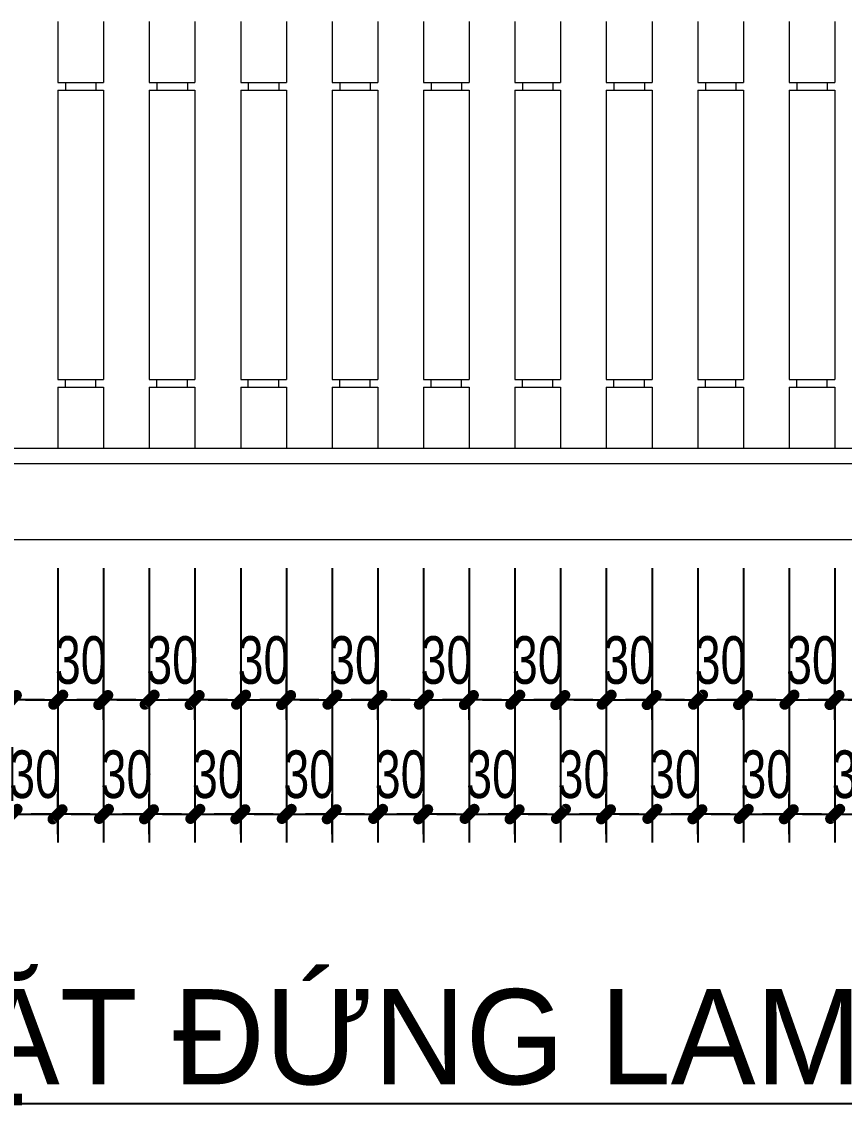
# Model space of a CAD drawing. Header units: inches. Extents: x 88947 to 296847, y 35049 to 161062.
# Drawn here: x 228563 to 229643, y 74263 to 75686 of the extents above; entities that cross this region are included whole.
import ezdxf

# ---------------------------------------------------------------- set-up
doc = ezdxf.new("R2010")
doc.units = ezdxf.units.IN
doc.header["$MEASUREMENT"] = 0
doc.header["$PDMODE"] = 1
for name, color, linetype, lineweight in [('A-Dims', 145, 'Continuous', 25), ('DIM', 7, 'Continuous', 25), ('THAY', 3, 'Continuous', 18)]:
    doc.layers.add(name, color=color, linetype=linetype, lineweight=lineweight)
doc.layers.add('text', color=2, linetype='Continuous')
doc.styles.add('VNCENTURYH', font='VHAVAN.TTF')
doc.styles.add('VNI-HELVE-CONDENSE', font='VNARIAL.TTF', dxfattribs={"width": 0.7})
doc.dimstyles.new('TAS-25', dxfattribs={"dimscale": 25, "dimtxt": 2.5, "dimasz": 0.7, "dimexe": 1.5, "dimexo": 1.5, "dimgap": 0.8, "dimtad": 1, "dimdec": 0, "dimlfac": 0.5, "dimzin": 3, "dimdsep": 46, "dimtxsty": 'VNI-HELVE-CONDENSE', "dimblk": 'TICK', "dimcen": 2.5, "dimclrt": 71, "dimazin": 2, "dimtfac": 0.75, "dimtdec": 0, "dimtix": 1, "dimtmove": 2, "dimatfit": 2, "dimldrblk": 'TICK123', "dimfxl": 1.5, "dimtolj": 1, "dimtzin": 0, "dimarcsym": 0})

# ---------------------------------------------------------------- blocks, each defined once
blk = doc.blocks.new('TICK')
at = {"layer": 'A-Dims', "color": 1}
for p, q in [((0, 1.5), (0, -1.5)), ((-2, 0), (2, 0))]:
    blk.add_line(p, q, dxfattribs=at)
at = {"layer": 'A-Dims', "color": 1, "const_width": 0.788}
blk.add_lwpolyline([(-0.334, -0.349), (0.383, 0.378)], dxfattribs=at)
at = {"layer": 'A-Dims', "color": 1, "const_width": 0.394}
for points in [[(0.244, 0.517, -0.414214), (0.523, 0.517, -1)], [(0.523, 0.517, -0.414214), (0.523, 0.238, -1)], [(-0.473, -0.21, 0.414214), (-0.473, -0.488, 1)], [(-0.473, -0.488, 0.414214), (-0.195, -0.488, 1)]]:
    blk.add_lwpolyline(points, format="xyb", dxfattribs=at)
blk = doc.blocks.new('*D1531')
at = {"layer": 'Defpoints', "color": 0}
for p in [(228490.5, 75006.3), (228550.5, 75006.3), (228550.5, 74795.7)]:
    blk.add_point(p, dxfattribs=at)
at = {"layer": 'DIM', "color": 0, "lineweight": -2}
for p, q in [((228490.5, 74968.8), (228490.5, 74758.2)), ((228550.5, 74968.8), (228550.5, 74758.2)), ((228473, 74795.7), (228455.5, 74795.7)), ((228490.5, 74795.7), (228550.5, 74795.7)), ((228568, 74795.7), (228585.5, 74795.7))]:
    blk.add_line(p, q, dxfattribs=at)
at = {"layer": 'DIM', "color": 0, "lineweight": -2, "xscale": 17.5, "yscale": 17.5, "zscale": 17.5}
blk.add_blockref('TICK', (228490.5, 74795.7), dxfattribs=at)
at = {"layer": 'DIM', "color": 0, "lineweight": -2, "xscale": 17.5, "yscale": 17.5, "zscale": 17.5, "rotation": 180}
blk.add_blockref('TICK', (228550.5, 74795.7), dxfattribs=at)
at = {"layer": 'DIM', "color": 71, "insert": (228520.5, 74847.6), "char_height": 62.5, "attachment_point": 5, "style": 'VNI-HELVE-CONDENSE'}
blk.add_mtext('\\A1;30', dxfattribs=at)
blk = doc.blocks.new('TICK123')
at = {"layer": 'A-Dims', "color": 1}
blk.add_lwpolyline([(0.046, 0, 0, 0.84, 0), (-2.111, 0, 8.4, 8.4, 0)], format="xyseb", dxfattribs=at)
blk = doc.blocks.new('*D1532')
at = {"layer": 'Defpoints', "color": 0}
for p in [(228550.5, 75006.3), (228610.5, 75006.3), (228610.5, 74645.7)]:
    blk.add_point(p, dxfattribs=at)
at = {"layer": 'DIM', "color": 0, "lineweight": -2}
for p, q in [((228550.5, 74968.8), (228550.5, 74608.2)), ((228610.5, 74968.8), (228610.5, 74608.2)), ((228533, 74645.7), (228515.5, 74645.7)), ((228550.5, 74645.7), (228610.5, 74645.7)), ((228628, 74645.7), (228645.5, 74645.7))]:
    blk.add_line(p, q, dxfattribs=at)
at = {"layer": 'DIM', "color": 0, "lineweight": -2, "xscale": 17.5, "yscale": 17.5, "zscale": 17.5}
blk.add_blockref('TICK', (228550.5, 74645.7), dxfattribs=at)
at = {"layer": 'DIM', "color": 0, "lineweight": -2, "xscale": 17.5, "yscale": 17.5, "zscale": 17.5, "rotation": 180}
blk.add_blockref('TICK', (228610.5, 74645.7), dxfattribs=at)
at = {"layer": 'DIM', "color": 71, "insert": (228580.5, 74697.6), "char_height": 62.5, "attachment_point": 5, "style": 'VNI-HELVE-CONDENSE'}
blk.add_mtext('\\A1;30', dxfattribs=at)
blk = doc.blocks.new('*D1533')
at = {"layer": 'Defpoints', "color": 0}
for p in [(228610.5, 75006.3), (228670.5, 75006.3), (228670.5, 74795.7)]:
    blk.add_point(p, dxfattribs=at)
at = {"layer": 'DIM', "color": 0, "lineweight": -2}
for p, q in [((228610.5, 74968.8), (228610.5, 74758.2)), ((228670.5, 74968.8), (228670.5, 74758.2)), ((228593, 74795.7), (228575.5, 74795.7)), ((228610.5, 74795.7), (228670.5, 74795.7)), ((228688, 74795.7), (228705.5, 74795.7))]:
    blk.add_line(p, q, dxfattribs=at)
at = {"layer": 'DIM', "color": 0, "lineweight": -2, "xscale": 17.5, "yscale": 17.5, "zscale": 17.5}
blk.add_blockref('TICK', (228610.5, 74795.7), dxfattribs=at)
at = {"layer": 'DIM', "color": 0, "lineweight": -2, "xscale": 17.5, "yscale": 17.5, "zscale": 17.5, "rotation": 180}
blk.add_blockref('TICK', (228670.5, 74795.7), dxfattribs=at)
at = {"layer": 'DIM', "color": 71, "insert": (228640.5, 74847.6), "char_height": 62.5, "attachment_point": 5, "style": 'VNI-HELVE-CONDENSE'}
blk.add_mtext('\\A1;30', dxfattribs=at)
blk = doc.blocks.new('*D1534')
at = {"layer": 'Defpoints', "color": 0}
for p in [(228670.5, 75006.3), (228730.5, 75006.3), (228730.5, 74645.7)]:
    blk.add_point(p, dxfattribs=at)
at = {"layer": 'DIM', "color": 0, "lineweight": -2}
for p, q in [((228670.5, 74968.8), (228670.5, 74608.2)), ((228730.5, 74968.8), (228730.5, 74608.2)), ((228653, 74645.7), (228635.5, 74645.7)), ((228670.5, 74645.7), (228730.5, 74645.7)), ((228748, 74645.7), (228765.5, 74645.7))]:
    blk.add_line(p, q, dxfattribs=at)
at = {"layer": 'DIM', "color": 0, "lineweight": -2, "xscale": 17.5, "yscale": 17.5, "zscale": 17.5}
blk.add_blockref('TICK', (228670.5, 74645.7), dxfattribs=at)
at = {"layer": 'DIM', "color": 0, "lineweight": -2, "xscale": 17.5, "yscale": 17.5, "zscale": 17.5, "rotation": 180}
blk.add_blockref('TICK', (228730.5, 74645.7), dxfattribs=at)
at = {"layer": 'DIM', "color": 71, "insert": (228700.5, 74697.6), "char_height": 62.5, "attachment_point": 5, "style": 'VNI-HELVE-CONDENSE'}
blk.add_mtext('\\A1;30', dxfattribs=at)
blk = doc.blocks.new('*D1535')
at = {"layer": 'Defpoints', "color": 0}
for p in [(228730.5, 75006.3), (228790.5, 75006.3), (228790.5, 74795.7)]:
    blk.add_point(p, dxfattribs=at)
at = {"layer": 'DIM', "color": 0, "lineweight": -2}
for p, q in [((228730.5, 74968.8), (228730.5, 74758.2)), ((228790.5, 74968.8), (228790.5, 74758.2)), ((228713, 74795.7), (228695.5, 74795.7)), ((228730.5, 74795.7), (228790.5, 74795.7)), ((228808, 74795.7), (228825.5, 74795.7))]:
    blk.add_line(p, q, dxfattribs=at)
at = {"layer": 'DIM', "color": 0, "lineweight": -2, "xscale": 17.5, "yscale": 17.5, "zscale": 17.5}
blk.add_blockref('TICK', (228730.5, 74795.7), dxfattribs=at)
at = {"layer": 'DIM', "color": 0, "lineweight": -2, "xscale": 17.5, "yscale": 17.5, "zscale": 17.5, "rotation": 180}
blk.add_blockref('TICK', (228790.5, 74795.7), dxfattribs=at)
at = {"layer": 'DIM', "color": 71, "insert": (228760.5, 74847.6), "char_height": 62.5, "attachment_point": 5, "style": 'VNI-HELVE-CONDENSE'}
blk.add_mtext('\\A1;30', dxfattribs=at)
blk = doc.blocks.new('*D1536')
at = {"layer": 'Defpoints', "color": 0}
for p in [(228790.5, 75006.3), (228850.5, 75006.3), (228850.5, 74645.7)]:
    blk.add_point(p, dxfattribs=at)
at = {"layer": 'DIM', "color": 0, "lineweight": -2}
for p, q in [((228790.5, 74968.8), (228790.5, 74608.2)), ((228850.5, 74968.8), (228850.5, 74608.2)), ((228773, 74645.7), (228755.5, 74645.7)), ((228790.5, 74645.7), (228850.5, 74645.7)), ((228868, 74645.7), (228885.5, 74645.7))]:
    blk.add_line(p, q, dxfattribs=at)
at = {"layer": 'DIM', "color": 0, "lineweight": -2, "xscale": 17.5, "yscale": 17.5, "zscale": 17.5}
blk.add_blockref('TICK', (228790.5, 74645.7), dxfattribs=at)
at = {"layer": 'DIM', "color": 0, "lineweight": -2, "xscale": 17.5, "yscale": 17.5, "zscale": 17.5, "rotation": 180}
blk.add_blockref('TICK', (228850.5, 74645.7), dxfattribs=at)
at = {"layer": 'DIM', "color": 71, "insert": (228820.5, 74697.6), "char_height": 62.5, "attachment_point": 5, "style": 'VNI-HELVE-CONDENSE'}
blk.add_mtext('\\A1;30', dxfattribs=at)
blk = doc.blocks.new('*D1537')
at = {"layer": 'Defpoints', "color": 0}
for p in [(228850.5, 75006.3), (228910.5, 75006.3), (228910.5, 74795.7)]:
    blk.add_point(p, dxfattribs=at)
at = {"layer": 'DIM', "color": 0, "lineweight": -2}
for p, q in [((228850.5, 74968.8), (228850.5, 74758.2)), ((228910.5, 74968.8), (228910.5, 74758.2)), ((228833, 74795.7), (228815.5, 74795.7)), ((228850.5, 74795.7), (228910.5, 74795.7)), ((228928, 74795.7), (228945.5, 74795.7))]:
    blk.add_line(p, q, dxfattribs=at)
at = {"layer": 'DIM', "color": 0, "lineweight": -2, "xscale": 17.5, "yscale": 17.5, "zscale": 17.5}
blk.add_blockref('TICK', (228850.5, 74795.7), dxfattribs=at)
at = {"layer": 'DIM', "color": 0, "lineweight": -2, "xscale": 17.5, "yscale": 17.5, "zscale": 17.5, "rotation": 180}
blk.add_blockref('TICK', (228910.5, 74795.7), dxfattribs=at)
at = {"layer": 'DIM', "color": 71, "insert": (228880.5, 74847.6), "char_height": 62.5, "attachment_point": 5, "style": 'VNI-HELVE-CONDENSE'}
blk.add_mtext('\\A1;30', dxfattribs=at)
blk = doc.blocks.new('*D1538')
at = {"layer": 'Defpoints', "color": 0}
for p in [(228910.5, 75006.3), (228970.5, 75006.3), (228970.5, 74645.7)]:
    blk.add_point(p, dxfattribs=at)
at = {"layer": 'DIM', "color": 0, "lineweight": -2}
for p, q in [((228910.5, 74968.8), (228910.5, 74608.2)), ((228970.5, 74968.8), (228970.5, 74608.2)), ((228893, 74645.7), (228875.5, 74645.7)), ((228910.5, 74645.7), (228970.5, 74645.7)), ((228988, 74645.7), (229005.5, 74645.7))]:
    blk.add_line(p, q, dxfattribs=at)
at = {"layer": 'DIM', "color": 0, "lineweight": -2, "xscale": 17.5, "yscale": 17.5, "zscale": 17.5}
blk.add_blockref('TICK', (228910.5, 74645.7), dxfattribs=at)
at = {"layer": 'DIM', "color": 0, "lineweight": -2, "xscale": 17.5, "yscale": 17.5, "zscale": 17.5, "rotation": 180}
blk.add_blockref('TICK', (228970.5, 74645.7), dxfattribs=at)
at = {"layer": 'DIM', "color": 71, "insert": (228940.5, 74697.6), "char_height": 62.5, "attachment_point": 5, "style": 'VNI-HELVE-CONDENSE'}
blk.add_mtext('\\A1;30', dxfattribs=at)
blk = doc.blocks.new('*D1539')
at = {"layer": 'Defpoints', "color": 0}
for p in [(228970.5, 75006.3), (229030.5, 75006.3), (229030.5, 74795.7)]:
    blk.add_point(p, dxfattribs=at)
at = {"layer": 'DIM', "color": 0, "lineweight": -2}
for p, q in [((228970.5, 74968.8), (228970.5, 74758.2)), ((229030.5, 74968.8), (229030.5, 74758.2)), ((228953, 74795.7), (228935.5, 74795.7)), ((228970.5, 74795.7), (229030.5, 74795.7)), ((229048, 74795.7), (229065.5, 74795.7))]:
    blk.add_line(p, q, dxfattribs=at)
at = {"layer": 'DIM', "color": 0, "lineweight": -2, "xscale": 17.5, "yscale": 17.5, "zscale": 17.5}
blk.add_blockref('TICK', (228970.5, 74795.7), dxfattribs=at)
at = {"layer": 'DIM', "color": 0, "lineweight": -2, "xscale": 17.5, "yscale": 17.5, "zscale": 17.5, "rotation": 180}
blk.add_blockref('TICK', (229030.5, 74795.7), dxfattribs=at)
at = {"layer": 'DIM', "color": 71, "insert": (229000.5, 74847.6), "char_height": 62.5, "attachment_point": 5, "style": 'VNI-HELVE-CONDENSE'}
blk.add_mtext('\\A1;30', dxfattribs=at)
blk = doc.blocks.new('*D1540')
at = {"layer": 'Defpoints', "color": 0}
for p in [(229030.5, 75006.3), (229090.5, 75006.3), (229090.5, 74645.7)]:
    blk.add_point(p, dxfattribs=at)
at = {"layer": 'DIM', "color": 0, "lineweight": -2}
for p, q in [((229030.5, 74968.8), (229030.5, 74608.2)), ((229090.5, 74968.8), (229090.5, 74608.2)), ((229013, 74645.7), (228995.5, 74645.7)), ((229030.5, 74645.7), (229090.5, 74645.7)), ((229108, 74645.7), (229125.5, 74645.7))]:
    blk.add_line(p, q, dxfattribs=at)
at = {"layer": 'DIM', "color": 0, "lineweight": -2, "xscale": 17.5, "yscale": 17.5, "zscale": 17.5}
blk.add_blockref('TICK', (229030.5, 74645.7), dxfattribs=at)
at = {"layer": 'DIM', "color": 0, "lineweight": -2, "xscale": 17.5, "yscale": 17.5, "zscale": 17.5, "rotation": 180}
blk.add_blockref('TICK', (229090.5, 74645.7), dxfattribs=at)
at = {"layer": 'DIM', "color": 71, "insert": (229060.5, 74697.6), "char_height": 62.5, "attachment_point": 5, "style": 'VNI-HELVE-CONDENSE'}
blk.add_mtext('\\A1;30', dxfattribs=at)
blk = doc.blocks.new('*D1541')
at = {"layer": 'Defpoints', "color": 0}
for p in [(229090.5, 75006.3), (229150.5, 75006.3), (229150.5, 74795.7)]:
    blk.add_point(p, dxfattribs=at)
at = {"layer": 'DIM', "color": 0, "lineweight": -2}
for p, q in [((229090.5, 74968.8), (229090.5, 74758.2)), ((229150.5, 74968.8), (229150.5, 74758.2)), ((229073, 74795.7), (229055.5, 74795.7)), ((229090.5, 74795.7), (229150.5, 74795.7)), ((229168, 74795.7), (229185.5, 74795.7))]:
    blk.add_line(p, q, dxfattribs=at)
at = {"layer": 'DIM', "color": 0, "lineweight": -2, "xscale": 17.5, "yscale": 17.5, "zscale": 17.5}
blk.add_blockref('TICK', (229090.5, 74795.7), dxfattribs=at)
at = {"layer": 'DIM', "color": 0, "lineweight": -2, "xscale": 17.5, "yscale": 17.5, "zscale": 17.5, "rotation": 180}
blk.add_blockref('TICK', (229150.5, 74795.7), dxfattribs=at)
at = {"layer": 'DIM', "color": 71, "insert": (229120.5, 74847.6), "char_height": 62.5, "attachment_point": 5, "style": 'VNI-HELVE-CONDENSE'}
blk.add_mtext('\\A1;30', dxfattribs=at)
blk = doc.blocks.new('*D1542')
at = {"layer": 'Defpoints', "color": 0}
for p in [(229150.5, 75006.3), (229210.5, 75006.3), (229210.5, 74645.7)]:
    blk.add_point(p, dxfattribs=at)
at = {"layer": 'DIM', "color": 0, "lineweight": -2}
for p, q in [((229150.5, 74968.8), (229150.5, 74608.2)), ((229210.5, 74968.8), (229210.5, 74608.2)), ((229133, 74645.7), (229115.5, 74645.7)), ((229150.5, 74645.7), (229210.5, 74645.7)), ((229228, 74645.7), (229245.5, 74645.7))]:
    blk.add_line(p, q, dxfattribs=at)
at = {"layer": 'DIM', "color": 0, "lineweight": -2, "xscale": 17.5, "yscale": 17.5, "zscale": 17.5}
blk.add_blockref('TICK', (229150.5, 74645.7), dxfattribs=at)
at = {"layer": 'DIM', "color": 0, "lineweight": -2, "xscale": 17.5, "yscale": 17.5, "zscale": 17.5, "rotation": 180}
blk.add_blockref('TICK', (229210.5, 74645.7), dxfattribs=at)
at = {"layer": 'DIM', "color": 71, "insert": (229180.5, 74697.6), "char_height": 62.5, "attachment_point": 5, "style": 'VNI-HELVE-CONDENSE'}
blk.add_mtext('\\A1;30', dxfattribs=at)
blk = doc.blocks.new('*D1543')
at = {"layer": 'Defpoints', "color": 0}
for p in [(229210.5, 75006.3), (229270.5, 75006.3), (229270.5, 74795.7)]:
    blk.add_point(p, dxfattribs=at)
at = {"layer": 'DIM', "color": 0, "lineweight": -2}
for p, q in [((229210.5, 74968.8), (229210.5, 74758.2)), ((229270.5, 74968.8), (229270.5, 74758.2)), ((229193, 74795.7), (229175.5, 74795.7)), ((229210.5, 74795.7), (229270.5, 74795.7)), ((229288, 74795.7), (229305.5, 74795.7))]:
    blk.add_line(p, q, dxfattribs=at)
at = {"layer": 'DIM', "color": 0, "lineweight": -2, "xscale": 17.5, "yscale": 17.5, "zscale": 17.5}
blk.add_blockref('TICK', (229210.5, 74795.7), dxfattribs=at)
at = {"layer": 'DIM', "color": 0, "lineweight": -2, "xscale": 17.5, "yscale": 17.5, "zscale": 17.5, "rotation": 180}
blk.add_blockref('TICK', (229270.5, 74795.7), dxfattribs=at)
at = {"layer": 'DIM', "color": 71, "insert": (229240.5, 74847.6), "char_height": 62.5, "attachment_point": 5, "style": 'VNI-HELVE-CONDENSE'}
blk.add_mtext('\\A1;30', dxfattribs=at)
blk = doc.blocks.new('*D1544')
at = {"layer": 'Defpoints', "color": 0}
for p in [(229270.5, 75006.3), (229330.5, 75006.3), (229330.5, 74645.7)]:
    blk.add_point(p, dxfattribs=at)
at = {"layer": 'DIM', "color": 0, "lineweight": -2}
for p, q in [((229270.5, 74968.8), (229270.5, 74608.2)), ((229330.5, 74968.8), (229330.5, 74608.2)), ((229253, 74645.7), (229235.5, 74645.7)), ((229270.5, 74645.7), (229330.5, 74645.7)), ((229348, 74645.7), (229365.5, 74645.7))]:
    blk.add_line(p, q, dxfattribs=at)
at = {"layer": 'DIM', "color": 0, "lineweight": -2, "xscale": 17.5, "yscale": 17.5, "zscale": 17.5}
blk.add_blockref('TICK', (229270.5, 74645.7), dxfattribs=at)
at = {"layer": 'DIM', "color": 0, "lineweight": -2, "xscale": 17.5, "yscale": 17.5, "zscale": 17.5, "rotation": 180}
blk.add_blockref('TICK', (229330.5, 74645.7), dxfattribs=at)
at = {"layer": 'DIM', "color": 71, "insert": (229300.5, 74697.6), "char_height": 62.5, "attachment_point": 5, "style": 'VNI-HELVE-CONDENSE'}
blk.add_mtext('\\A1;30', dxfattribs=at)
blk = doc.blocks.new('*D1545')
at = {"layer": 'Defpoints', "color": 0}
for p in [(229330.5, 75006.3), (229390.5, 75006.3), (229390.5, 74795.7)]:
    blk.add_point(p, dxfattribs=at)
at = {"layer": 'DIM', "color": 0, "lineweight": -2}
for p, q in [((229330.5, 74968.8), (229330.5, 74758.2)), ((229390.5, 74968.8), (229390.5, 74758.2)), ((229313, 74795.7), (229295.5, 74795.7)), ((229330.5, 74795.7), (229390.5, 74795.7)), ((229408, 74795.7), (229425.5, 74795.7))]:
    blk.add_line(p, q, dxfattribs=at)
at = {"layer": 'DIM', "color": 0, "lineweight": -2, "xscale": 17.5, "yscale": 17.5, "zscale": 17.5}
blk.add_blockref('TICK', (229330.5, 74795.7), dxfattribs=at)
at = {"layer": 'DIM', "color": 0, "lineweight": -2, "xscale": 17.5, "yscale": 17.5, "zscale": 17.5, "rotation": 180}
blk.add_blockref('TICK', (229390.5, 74795.7), dxfattribs=at)
at = {"layer": 'DIM', "color": 71, "insert": (229360.5, 74847.6), "char_height": 62.5, "attachment_point": 5, "style": 'VNI-HELVE-CONDENSE'}
blk.add_mtext('\\A1;30', dxfattribs=at)
blk = doc.blocks.new('*D1546')
at = {"layer": 'Defpoints', "color": 0}
for p in [(229390.5, 75006.3), (229450.5, 75006.3), (229450.5, 74645.7)]:
    blk.add_point(p, dxfattribs=at)
at = {"layer": 'DIM', "color": 0, "lineweight": -2}
for p, q in [((229390.5, 74968.8), (229390.5, 74608.2)), ((229450.5, 74968.8), (229450.5, 74608.2)), ((229373, 74645.7), (229355.5, 74645.7)), ((229390.5, 74645.7), (229450.5, 74645.7)), ((229468, 74645.7), (229485.5, 74645.7))]:
    blk.add_line(p, q, dxfattribs=at)
at = {"layer": 'DIM', "color": 0, "lineweight": -2, "xscale": 17.5, "yscale": 17.5, "zscale": 17.5}
blk.add_blockref('TICK', (229390.5, 74645.7), dxfattribs=at)
at = {"layer": 'DIM', "color": 0, "lineweight": -2, "xscale": 17.5, "yscale": 17.5, "zscale": 17.5, "rotation": 180}
blk.add_blockref('TICK', (229450.5, 74645.7), dxfattribs=at)
at = {"layer": 'DIM', "color": 71, "insert": (229420.5, 74697.6), "char_height": 62.5, "attachment_point": 5, "style": 'VNI-HELVE-CONDENSE'}
blk.add_mtext('\\A1;30', dxfattribs=at)
blk = doc.blocks.new('*D1547')
at = {"layer": 'Defpoints', "color": 0}
for p in [(229450.5, 75006.3), (229510.5, 75006.3), (229510.5, 74795.7)]:
    blk.add_point(p, dxfattribs=at)
at = {"layer": 'DIM', "color": 0, "lineweight": -2}
for p, q in [((229450.5, 74968.8), (229450.5, 74758.2)), ((229510.5, 74968.8), (229510.5, 74758.2)), ((229433, 74795.7), (229415.5, 74795.7)), ((229450.5, 74795.7), (229510.5, 74795.7)), ((229528, 74795.7), (229545.5, 74795.7))]:
    blk.add_line(p, q, dxfattribs=at)
at = {"layer": 'DIM', "color": 0, "lineweight": -2, "xscale": 17.5, "yscale": 17.5, "zscale": 17.5}
blk.add_blockref('TICK', (229450.5, 74795.7), dxfattribs=at)
at = {"layer": 'DIM', "color": 0, "lineweight": -2, "xscale": 17.5, "yscale": 17.5, "zscale": 17.5, "rotation": 180}
blk.add_blockref('TICK', (229510.5, 74795.7), dxfattribs=at)
at = {"layer": 'DIM', "color": 71, "insert": (229480.5, 74847.6), "char_height": 62.5, "attachment_point": 5, "style": 'VNI-HELVE-CONDENSE'}
blk.add_mtext('\\A1;30', dxfattribs=at)
blk = doc.blocks.new('*D1548')
at = {"layer": 'Defpoints', "color": 0}
for p in [(229510.5, 75006.3), (229570.5, 75006.3), (229570.5, 74645.7)]:
    blk.add_point(p, dxfattribs=at)
at = {"layer": 'DIM', "color": 0, "lineweight": -2}
for p, q in [((229510.5, 74968.8), (229510.5, 74608.2)), ((229570.5, 74968.8), (229570.5, 74608.2)), ((229493, 74645.7), (229475.5, 74645.7)), ((229510.5, 74645.7), (229570.5, 74645.7)), ((229588, 74645.7), (229605.5, 74645.7))]:
    blk.add_line(p, q, dxfattribs=at)
at = {"layer": 'DIM', "color": 0, "lineweight": -2, "xscale": 17.5, "yscale": 17.5, "zscale": 17.5}
blk.add_blockref('TICK', (229510.5, 74645.7), dxfattribs=at)
at = {"layer": 'DIM', "color": 0, "lineweight": -2, "xscale": 17.5, "yscale": 17.5, "zscale": 17.5, "rotation": 180}
blk.add_blockref('TICK', (229570.5, 74645.7), dxfattribs=at)
at = {"layer": 'DIM', "color": 71, "insert": (229540.5, 74697.6), "char_height": 62.5, "attachment_point": 5, "style": 'VNI-HELVE-CONDENSE'}
blk.add_mtext('\\A1;30', dxfattribs=at)
blk = doc.blocks.new('*D1549')
at = {"layer": 'Defpoints', "color": 0}
for p in [(229570.5, 75006.3), (229630.5, 75006.3), (229630.5, 74795.7)]:
    blk.add_point(p, dxfattribs=at)
at = {"layer": 'DIM', "color": 0, "lineweight": -2}
for p, q in [((229570.5, 74968.8), (229570.5, 74758.2)), ((229630.5, 74968.8), (229630.5, 74758.2)), ((229553, 74795.7), (229535.5, 74795.7)), ((229570.5, 74795.7), (229630.5, 74795.7)), ((229648, 74795.7), (229665.5, 74795.7))]:
    blk.add_line(p, q, dxfattribs=at)
at = {"layer": 'DIM', "color": 0, "lineweight": -2, "xscale": 17.5, "yscale": 17.5, "zscale": 17.5}
blk.add_blockref('TICK', (229570.5, 74795.7), dxfattribs=at)
at = {"layer": 'DIM', "color": 0, "lineweight": -2, "xscale": 17.5, "yscale": 17.5, "zscale": 17.5, "rotation": 180}
blk.add_blockref('TICK', (229630.5, 74795.7), dxfattribs=at)
at = {"layer": 'DIM', "color": 71, "insert": (229600.5, 74847.6), "char_height": 62.5, "attachment_point": 5, "style": 'VNI-HELVE-CONDENSE'}
blk.add_mtext('\\A1;30', dxfattribs=at)
blk = doc.blocks.new('*D1550')
at = {"layer": 'Defpoints', "color": 0}
for p in [(229630.5, 75006.3), (229690.5, 75006.3), (229690.5, 74645.7)]:
    blk.add_point(p, dxfattribs=at)
at = {"layer": 'DIM', "color": 0, "lineweight": -2}
for p, q in [((229630.5, 74968.8), (229630.5, 74608.2)), ((229690.5, 74968.8), (229690.5, 74608.2)), ((229613, 74645.7), (229595.5, 74645.7)), ((229630.5, 74645.7), (229690.5, 74645.7)), ((229708, 74645.7), (229725.5, 74645.7))]:
    blk.add_line(p, q, dxfattribs=at)
at = {"layer": 'DIM', "color": 0, "lineweight": -2, "xscale": 17.5, "yscale": 17.5, "zscale": 17.5}
blk.add_blockref('TICK', (229630.5, 74645.7), dxfattribs=at)
at = {"layer": 'DIM', "color": 0, "lineweight": -2, "xscale": 17.5, "yscale": 17.5, "zscale": 17.5, "rotation": 180}
blk.add_blockref('TICK', (229690.5, 74645.7), dxfattribs=at)
at = {"layer": 'DIM', "color": 71, "insert": (229660.5, 74697.6), "char_height": 62.5, "attachment_point": 5, "style": 'VNI-HELVE-CONDENSE'}
blk.add_mtext('\\A1;30', dxfattribs=at)

msp = doc.modelspace()

# ---------------------------------------------------------------- linework, layer by layer
at = {"layer": 'THAY'}
for p, q in [((228610.5, 75686.3), (228610.5, 75606.3)), ((228670.5, 75686.3), (228670.5, 75606.3)), ((228730.5, 75686.3), (228730.5, 75606.3)), ((228790.5, 75686.3), (228790.5, 75606.3)), ((228850.5, 75686.3), (228850.5, 75606.3)), ((228910.5, 75686.3), (228910.5, 75606.3)), ((228970.5, 75686.3), (228970.5, 75606.3)), ((229030.5, 75686.3), (229030.5, 75606.3)), ((229090.5, 75686.3), (229090.5, 75606.3)), ((229150.5, 75686.3), (229150.5, 75606.3)), ((229210.5, 75686.3), (229210.5, 75606.3)), ((229270.5, 75686.3), (229270.5, 75606.3)), ((229330.5, 75686.3), (229330.5, 75606.3)), ((229390.5, 75686.3), (229390.5, 75606.3)), ((229450.5, 75686.3), (229450.5, 75606.3)), ((229510.5, 75686.3), (229510.5, 75606.3)), ((229570.5, 75686.3), (229570.5, 75606.3)), ((229630.5, 75686.3), (229630.5, 75606.3)), ((228610.5, 75606.3), (228670.5, 75606.3)), ((228620.5, 75606.3), (228620.5, 75596.3)), ((228660.5, 75606.3), (228660.5, 75596.3)), ((228730.5, 75606.3), (228790.5, 75606.3)), ((228740.5, 75606.3), (228740.5, 75596.3)), ((228780.5, 75606.3), (228780.5, 75596.3)), ((228850.5, 75606.3), (228910.5, 75606.3)), ((228860.5, 75606.3), (228860.5, 75596.3)), ((228900.5, 75606.3), (228900.5, 75596.3)), ((228970.5, 75606.3), (229030.5, 75606.3)), ((228980.5, 75606.3), (228980.5, 75596.3)), ((229020.5, 75606.3), (229020.5, 75596.3)), ((229090.5, 75606.3), (229150.5, 75606.3)), ((229100.5, 75606.3), (229100.5, 75596.3)), ((229140.5, 75606.3), (229140.5, 75596.3)), ((229210.5, 75606.3), (229270.5, 75606.3)), ((229220.5, 75606.3), (229220.5, 75596.3)), ((229260.5, 75606.3), (229260.5, 75596.3)), ((229330.5, 75606.3), (229390.5, 75606.3)), ((229340.5, 75606.3), (229340.5, 75596.3)), ((229380.5, 75606.3), (229380.5, 75596.3)), ((229450.5, 75606.3), (229510.5, 75606.3)), ((229460.5, 75606.3), (229460.5, 75596.3)), ((229500.5, 75606.3), (229500.5, 75596.3)), ((229570.5, 75606.3), (229630.5, 75606.3)), ((229580.5, 75606.3), (229580.5, 75596.3)), ((229620.5, 75606.3), (229620.5, 75596.3)), ((228610.5, 75596.3), (228670.5, 75596.3)), ((228610.5, 75596.3), (228610.5, 75216.3)), ((228670.5, 75596.3), (228670.5, 75216.3)), ((228730.5, 75596.3), (228790.5, 75596.3)), ((228730.5, 75596.3), (228730.5, 75216.3)), ((228790.5, 75596.3), (228790.5, 75216.3)), ((228850.5, 75596.3), (228910.5, 75596.3)), ((228850.5, 75596.3), (228850.5, 75216.3)), ((228910.5, 75596.3), (228910.5, 75216.3)), ((228970.5, 75596.3), (229030.5, 75596.3)), ((228970.5, 75596.3), (228970.5, 75216.3)), ((229030.5, 75596.3), (229030.5, 75216.3)), ((229090.5, 75596.3), (229150.5, 75596.3)), ((229090.5, 75596.3), (229090.5, 75216.3)), ((229150.5, 75596.3), (229150.5, 75216.3)), ((229210.5, 75596.3), (229270.5, 75596.3)), ((229210.5, 75596.3), (229210.5, 75216.3)), ((229270.5, 75596.3), (229270.5, 75216.3)), ((229330.5, 75596.3), (229390.5, 75596.3)), ((229330.5, 75596.3), (229330.5, 75216.3)), ((229390.5, 75596.3), (229390.5, 75216.3)), ((229450.5, 75596.3), (229510.5, 75596.3)), ((229450.5, 75596.3), (229450.5, 75216.3)), ((229510.5, 75596.3), (229510.5, 75216.3)), ((229570.5, 75596.3), (229630.5, 75596.3)), ((229570.5, 75596.3), (229570.5, 75216.3)), ((229630.5, 75596.3), (229630.5, 75216.3)), ((228610.5, 75216.3), (228670.5, 75216.3)), ((228620.5, 75206.3), (228620.5, 75216.3)), ((228660.5, 75206.3), (228660.5, 75216.3)), ((228730.5, 75216.3), (228790.5, 75216.3)), ((228740.5, 75206.3), (228740.5, 75216.3)), ((228780.5, 75206.3), (228780.5, 75216.3)), ((228850.5, 75216.3), (228910.5, 75216.3)), ((228860.5, 75206.3), (228860.5, 75216.3)), ((228900.5, 75206.3), (228900.5, 75216.3)), ((228970.5, 75216.3), (229030.5, 75216.3)), ((228980.5, 75206.3), (228980.5, 75216.3)), ((229020.5, 75206.3), (229020.5, 75216.3)), ((229090.5, 75216.3), (229150.5, 75216.3)), ((229100.5, 75206.3), (229100.5, 75216.3)), ((229140.5, 75206.3), (229140.5, 75216.3)), ((229210.5, 75216.3), (229270.5, 75216.3)), ((229220.5, 75206.3), (229220.5, 75216.3)), ((229260.5, 75206.3), (229260.5, 75216.3)), ((229330.5, 75216.3), (229390.5, 75216.3)), ((229340.5, 75206.3), (229340.5, 75216.3)), ((229380.5, 75206.3), (229380.5, 75216.3)), ((229450.5, 75216.3), (229510.5, 75216.3)), ((229460.5, 75206.3), (229460.5, 75216.3)), ((229500.5, 75206.3), (229500.5, 75216.3)), ((229570.5, 75216.3), (229630.5, 75216.3)), ((229580.5, 75206.3), (229580.5, 75216.3)), ((229620.5, 75206.3), (229620.5, 75216.3)), ((228610.5, 75206.3), (228670.5, 75206.3)), ((228610.5, 75206.3), (228610.5, 75126.3)), ((228670.5, 75206.3), (228670.5, 75126.3)), ((228730.5, 75206.3), (228790.5, 75206.3)), ((228730.5, 75206.3), (228730.5, 75126.3)), ((228790.5, 75206.3), (228790.5, 75126.3)), ((228850.5, 75206.3), (228910.5, 75206.3)), ((228850.5, 75206.3), (228850.5, 75126.3)), ((228910.5, 75206.3), (228910.5, 75126.3)), ((228970.5, 75206.3), (229030.5, 75206.3)), ((228970.5, 75206.3), (228970.5, 75126.3)), ((229030.5, 75206.3), (229030.5, 75126.3)), ((229090.5, 75206.3), (229150.5, 75206.3)), ((229090.5, 75206.3), (229090.5, 75126.3)), ((229150.5, 75206.3), (229150.5, 75126.3)), ((229210.5, 75206.3), (229270.5, 75206.3)), ((229210.5, 75206.3), (229210.5, 75126.3)), ((229270.5, 75206.3), (229270.5, 75126.3)), ((229330.5, 75206.3), (229390.5, 75206.3)), ((229330.5, 75206.3), (229330.5, 75126.3)), ((229390.5, 75206.3), (229390.5, 75126.3)), ((229450.5, 75206.3), (229510.5, 75206.3)), ((229450.5, 75206.3), (229450.5, 75126.3)), ((229510.5, 75206.3), (229510.5, 75126.3)), ((229570.5, 75206.3), (229630.5, 75206.3)), ((229570.5, 75206.3), (229570.5, 75126.3)), ((229630.5, 75206.3), (229630.5, 75126.3)), ((227600.4, 75126.3), (231600.4, 75126.3)), ((227600.4, 75106.3), (231600.4, 75106.3)), ((227600.4, 75006.3), (231600.4, 75006.3))]:
    msp.add_line(p, q, dxfattribs=at)

# ---------------------------------------------------------------- texts
at = {"layer": 'text', "insert": (228362.2, 74415.8), "char_height": 125, "width": 6721.758, "attachment_point": 1, "style": 'VNCENTURYH'}
msp.add_mtext('{\\fVNI-Franko|b0|i0|c0|p2;\\LMAËT ÑÖÙNG LAM GOÃ 2 \\H0.8x;TL: 1/25}', dxfattribs=at)

# ---------------------------------------------------------------- dimensions: what is measured, and where the dimension line sits
at = {"layer": 'DIM'}
for base, p1, p2, picture, middle in [((228550.5, 74795.7), (228490.5, 75006.3), (228550.5, 75006.3), '*D1531', (228520.5, 74847.6)), ((228610.5, 74645.7), (228550.5, 75006.3), (228610.5, 75006.3), '*D1532', (228580.5, 74697.6)), ((228670.5, 74795.7), (228610.5, 75006.3), (228670.5, 75006.3), '*D1533', (228640.5, 74847.6)), ((228730.5, 74645.7), (228670.5, 75006.3), (228730.5, 75006.3), '*D1534', (228700.5, 74697.6)), ((228790.5, 74795.7), (228730.5, 75006.3), (228790.5, 75006.3), '*D1535', (228760.5, 74847.6)), ((228850.5, 74645.7), (228790.5, 75006.3), (228850.5, 75006.3), '*D1536', (228820.5, 74697.6)), ((228910.5, 74795.7), (228850.5, 75006.3), (228910.5, 75006.3), '*D1537', (228880.5, 74847.6)), ((228970.5, 74645.7), (228910.5, 75006.3), (228970.5, 75006.3), '*D1538', (228940.5, 74697.6)), ((229030.5, 74795.7), (228970.5, 75006.3), (229030.5, 75006.3), '*D1539', (229000.5, 74847.6)), ((229090.5, 74645.7), (229030.5, 75006.3), (229090.5, 75006.3), '*D1540', (229060.5, 74697.6)), ((229150.5, 74795.7), (229090.5, 75006.3), (229150.5, 75006.3), '*D1541', (229120.5, 74847.6)), ((229210.5, 74645.7), (229150.5, 75006.3), (229210.5, 75006.3), '*D1542', (229180.5, 74697.6)), ((229270.5, 74795.7), (229210.5, 75006.3), (229270.5, 75006.3), '*D1543', (229240.5, 74847.6)), ((229330.5, 74645.7), (229270.5, 75006.3), (229330.5, 75006.3), '*D1544', (229300.5, 74697.6)), ((229390.5, 74795.7), (229330.5, 75006.3), (229390.5, 75006.3), '*D1545', (229360.5, 74847.6)), ((229450.5, 74645.7), (229390.5, 75006.3), (229450.5, 75006.3), '*D1546', (229420.5, 74697.6)), ((229510.5, 74795.7), (229450.5, 75006.3), (229510.5, 75006.3), '*D1547', (229480.5, 74847.6)), ((229570.5, 74645.7), (229510.5, 75006.3), (229570.5, 75006.3), '*D1548', (229540.5, 74697.6)), ((229630.5, 74795.7), (229570.5, 75006.3), (229630.5, 75006.3), '*D1549', (229600.5, 74847.6)), ((229690.5, 74645.7), (229630.5, 75006.3), (229690.5, 75006.3), '*D1550', (229660.5, 74697.6))]:
    dim = msp.add_linear_dim(base=base, p1=p1, p2=p2, dimstyle='TAS-25', dxfattribs=at)
    dim.commit()
    dim.dimension.update_dxf_attribs({"geometry": picture, "text_midpoint": middle})

doc.saveas('drawing.dxf')
